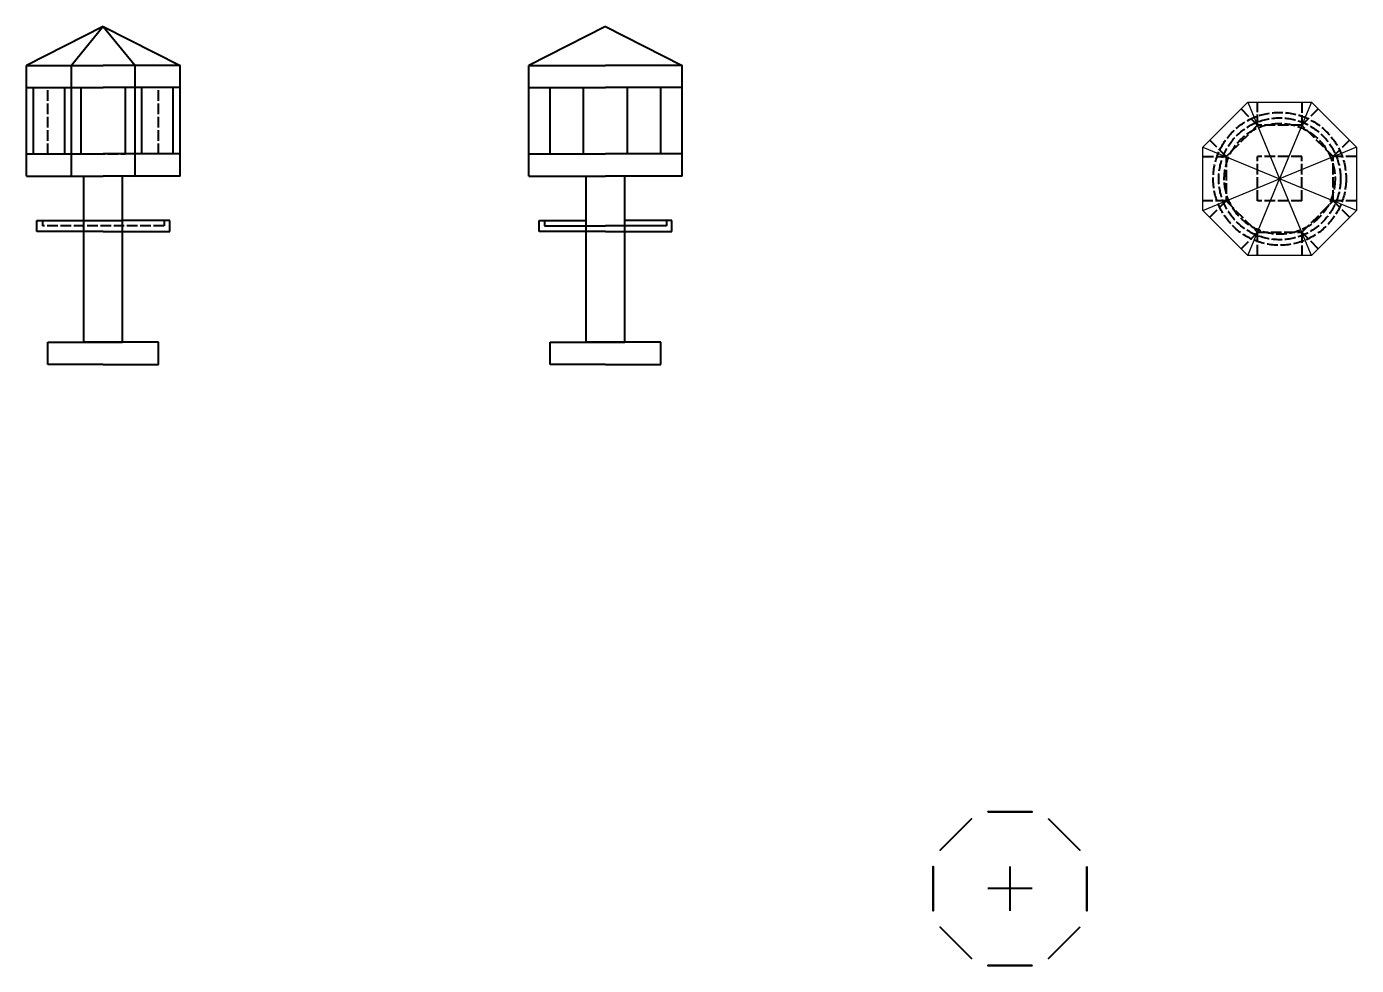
# Model space of a CAD drawing. Header units: millimetres. Extents: x 519 to 1720, y 1027 to 1875.
import ezdxf

# ---------------------------------------------------------------- set-up
doc = ezdxf.new("R2010")
doc.units = ezdxf.units.MM
doc.header["$LTSCALE"] = 0.8
doc.linetypes.add('ACAD_ISO02W100', pattern=[15, 12, -3])
doc.layers.add('axis2', color=7, linetype='ACAD_ISO02W100', lineweight=40)
doc.layers.add('result', color=7, linetype='Continuous', lineweight=40)

msp = doc.modelspace()

# ---------------------------------------------------------------- linework, layer by layer
for p, q in [((1581, 1766.3), (1621.6, 1806.9)), ((1621.6, 1806.9), (1679, 1806.9)), ((1621.6, 1806.9), (1650.3, 1737.6)), ((1679, 1806.9), (1650.3, 1737.6)), ((1679, 1806.9), (1719.6, 1766.3)), ((1581, 1708.9), (1581, 1766.3)), ((1581, 1766.3), (1650.3, 1737.6)), ((1719.6, 1766.3), (1650.3, 1737.6)), ((1719.6, 1766.3), (1719.6, 1708.9)), ((1581, 1708.9), (1650.3, 1737.6)), ((1621.6, 1668.3), (1650.3, 1737.6)), ((1679, 1668.3), (1650.3, 1737.6)), ((1719.6, 1708.9), (1650.3, 1737.6)), ((1621.6, 1668.3), (1581, 1708.9)), ((1719.6, 1708.9), (1679, 1668.3)), ((1679, 1668.3), (1621.6, 1668.3))]:
    msp.add_line(p, q)
at = {"layer": 'axis2'}
for p, q in [((537.8, 1760), (537.8, 1820)), ((637.8, 1760), (637.8, 1820)), ((1630.3, 1785.9), (1630.3, 1806.9)), ((1670.3, 1806.9), (1670.3, 1785.9)), ((1615.5, 1800.8), (1630.3, 1785.9)), ((1670.3, 1785.9), (1685.2, 1800.8)), ((1630.3, 1785.9), (1602, 1757.6)), ((1670.3, 1785.9), (1630.3, 1785.9)), ((1698.6, 1757.6), (1670.3, 1785.9)), ((1602, 1757.6), (1587.2, 1772.5)), ((1713.5, 1772.5), (1698.6, 1757.6)), ((567.8, 1760), (607.8, 1760)), ((1581, 1757.6), (1602, 1757.6)), ((1602, 1757.6), (1602, 1717.6)), ((1630.3, 1717.6), (1630.3, 1757.6)), ((1670.3, 1757.6), (1630.3, 1757.6)), ((1670.3, 1717.6), (1670.3, 1757.6)), ((1719.6, 1757.6), (1698.6, 1757.6)), ((1698.6, 1717.6), (1698.6, 1757.6)), ((1602, 1717.6), (1581, 1717.6)), ((1587.2, 1702.8), (1602, 1717.6)), ((1602, 1717.6), (1630.3, 1689.3)), ((1670.3, 1717.6), (1630.3, 1717.6)), ((1670.3, 1689.3), (1698.6, 1717.6)), ((1719.6, 1717.6), (1698.6, 1717.6)), ((1713.5, 1702.8), (1698.6, 1717.6)), ((532.8, 1700), (532.8, 1695)), ((642.8, 1695), (532.8, 1695)), ((642.8, 1700), (642.8, 1695)), ((1630.3, 1689.3), (1615.5, 1674.5)), ((1630.3, 1668.3), (1630.3, 1689.3)), ((1630.3, 1689.3), (1670.3, 1689.3)), ((1685.2, 1674.5), (1670.3, 1689.3)), ((1670.3, 1689.3), (1670.3, 1668.3))]:
    msp.add_line(p, q, dxfattribs=at)
for radius in [60, 55, 50]:
    msp.add_circle((1650.3, 1737.6), radius, dxfattribs=at)
at = {"layer": 'result'}
for p, q in [((587.8, 1875), (518.5, 1840)), ((587.8, 1875), (559.1, 1840)), ((587.8, 1875), (657.1, 1840)), ((587.8, 1875), (616.5, 1840)), ((1041.4, 1875), (972.1, 1840)), ((1041.4, 1875), (1110.7, 1840)), ((518.5, 1820), (518.5, 1840)), ((518.5, 1840), (587.8, 1840)), ((559.1, 1740), (559.1, 1840)), ((657.1, 1840), (587.8, 1840)), ((616.5, 1740), (616.5, 1840)), ((657.1, 1820), (657.1, 1840)), ((972.1, 1820), (972.1, 1840)), ((972.1, 1840), (1041.4, 1840)), ((1110.7, 1840), (1041.4, 1840)), ((1110.7, 1820), (1110.7, 1840)), ((518.5, 1760), (518.5, 1820)), ((518.5, 1820), (587.8, 1820)), ((524.7, 1760), (524.7, 1820)), ((553.2, 1760), (553.2, 1820)), ((567.8, 1760), (567.8, 1820)), ((657.1, 1820), (587.8, 1820)), ((607.8, 1760), (607.8, 1820)), ((622.5, 1760), (622.5, 1820)), ((651, 1760), (651, 1820)), ((657.1, 1760), (657.1, 1820)), ((972.1, 1760), (972.1, 1820)), ((972.1, 1820), (1041.4, 1820)), ((991.4, 1760), (991.4, 1820)), ((1021.4, 1760), (1021.4, 1820)), ((1110.7, 1820), (1041.4, 1820)), ((1061.4, 1760), (1061.4, 1820)), ((1091.4, 1760), (1091.4, 1820)), ((1110.7, 1760), (1110.7, 1820)), ((518.5, 1740), (518.5, 1760)), ((518.5, 1760), (587.8, 1760)), ((657.1, 1760), (587.8, 1760)), ((657.1, 1740), (657.1, 1760)), ((972.1, 1740), (972.1, 1760)), ((972.1, 1760), (1041.4, 1760)), ((1110.7, 1760), (1041.4, 1760)), ((1110.7, 1740), (1110.7, 1760)), ((518.5, 1740), (587.8, 1740)), ((570.3, 1690), (570.3, 1740)), ((657.1, 1740), (587.8, 1740)), ((605.3, 1690), (605.3, 1740)), ((972.1, 1740), (1041.4, 1740)), ((1023.9, 1690), (1023.9, 1740)), ((1110.7, 1740), (1041.4, 1740)), ((1058.9, 1690), (1058.9, 1740)), ((527.8, 1690), (527.8, 1700)), ((527.8, 1700), (532.8, 1700)), ((532.8, 1700), (570.3, 1700)), ((570.3, 1700), (605.3, 1700)), ((642.8, 1700), (605.3, 1700)), ((647.8, 1700), (642.8, 1700)), ((647.8, 1690), (647.8, 1700)), ((981.4, 1690), (981.4, 1700)), ((981.4, 1700), (986.4, 1700)), ((986.4, 1700), (986.4, 1695)), ((986.4, 1700), (1023.9, 1700)), ((986.4, 1695), (1041.4, 1695)), ((1096.4, 1695), (1041.4, 1695)), ((1096.4, 1700), (1058.9, 1700)), ((1101.4, 1700), (1096.4, 1700)), ((1096.4, 1700), (1096.4, 1695)), ((1101.4, 1690), (1101.4, 1700)), ((587.8, 1690), (527.8, 1690)), ((570.3, 1590), (570.3, 1690)), ((587.8, 1690), (647.8, 1690)), ((605.3, 1590), (605.3, 1690)), ((1041.4, 1690), (981.4, 1690)), ((1023.9, 1590), (1023.9, 1690)), ((1041.4, 1690), (1101.4, 1690)), ((1058.9, 1590), (1058.9, 1690)), ((537.8, 1570), (537.8, 1590)), ((537.8, 1590), (587.8, 1590)), ((587.8, 1590), (570.3, 1590)), ((637.8, 1590), (587.8, 1590)), ((587.8, 1590), (605.3, 1590)), ((637.8, 1570), (637.8, 1590)), ((991.4, 1570), (991.4, 1590)), ((991.4, 1590), (1041.4, 1590)), ((1041.4, 1590), (1023.9, 1590)), ((1091.4, 1590), (1041.4, 1590)), ((1041.4, 1590), (1058.9, 1590)), ((1091.4, 1570), (1091.4, 1590)), ((587.8, 1570), (537.8, 1570)), ((587.8, 1570), (637.8, 1570)), ((1041.4, 1570), (991.4, 1570)), ((1041.4, 1570), (1091.4, 1570)), ((1406.7, 1116.7), (1406.7, 1076.7)), ((1406.7, 1116.7, 120), (1406.7, 1076.7, 120)), ((1426.7, 1096.7, 170), (1386.7, 1096.7, 170))]:
    msp.add_line(p, q, dxfattribs=at)
at = {"layer": 'result', "extrusion": (-0.382683, 0.92388, -1.02696e-15)}
msp.add_line((1406.7, 1096.7, 305), (1406.7, 1096.7, 270), dxfattribs=at)
at = {"layer": 'result', "extrusion": (-2.77556e-16, 1, 2.22045e-16), "elevation": 1165.9}
msp.add_lwpolyline([(-1386.7, 250), (-1426.7, 250), (-1426.7, 190), (-1386.7, 190)], close=True, dxfattribs=at)
at = {"layer": 'result', "extrusion": (-0.707107, 0.707107, 2.22045e-16), "elevation": -150}
msp.add_lwpolyline([(-1750.1, 250), (-1790.1, 250), (-1790.1, 190), (-1750.1, 190)], close=True, dxfattribs=at)
at = {"layer": 'result', "extrusion": (0.707107, 0.707107, 2.22045e-16), "elevation": 1839.4}
msp.add_lwpolyline([(-199.2, 250), (-239.2, 250), (-239.2, 190), (-199.2, 190)], close=True, dxfattribs=at)
at = {"layer": 'result', "extrusion": (-1, -1.11022e-16, 2.22045e-16), "elevation": -1337.4}
msp.add_lwpolyline([(-1076.7, 250), (-1116.7, 250), (-1116.7, 190), (-1076.7, 190)], close=True, dxfattribs=at)
at = {"layer": 'result', "extrusion": (1, 1.11022e-16, 2.22045e-16), "elevation": 1476}
msp.add_lwpolyline([(1116.7, 250), (1076.7, 250), (1076.7, 190), (1116.7, 190)], close=True, dxfattribs=at)
at = {"layer": 'result', "extrusion": (-0.707107, -0.707107, 2.22045e-16), "elevation": -1700.9}
msp.add_lwpolyline([(239.2, 250), (199.2, 250), (199.2, 190), (239.2, 190)], close=True, dxfattribs=at)
at = {"layer": 'result', "extrusion": (0.707107, -0.707107, 2.22045e-16), "elevation": 288.5}
msp.add_lwpolyline([(1790.1, 250), (1750.1, 250), (1750.1, 190), (1790.1, 190)], close=True, dxfattribs=at)
at = {"layer": 'result', "extrusion": (0, -1, 2.22045e-16), "elevation": -1027.4}
msp.add_lwpolyline([(1426.7, 250), (1386.7, 250), (1386.7, 190), (1426.7, 190)], close=True, dxfattribs=at)

doc.saveas('drawing.dxf')
